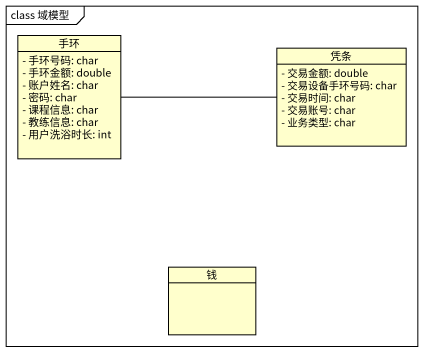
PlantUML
@startuml
mainframe class 域模型
hide circle
hide empty members
skinparam classAttributeIconSize 0
class 手环 {
  - 手环号码: char
  - 手环金额: double
  - 账户姓名: char
  - 密码: char
  - 课程信息: char
  - 教练信息: char
  - 用户洗浴时长: int
}
class 凭条 {
  - 交易金额: double
  - 交易设备手环号码: char
  - 交易时间: char
  - 交易账号: char
  - 业务类型: char
}
class 钱
手环 -right- 凭条
@enduml
